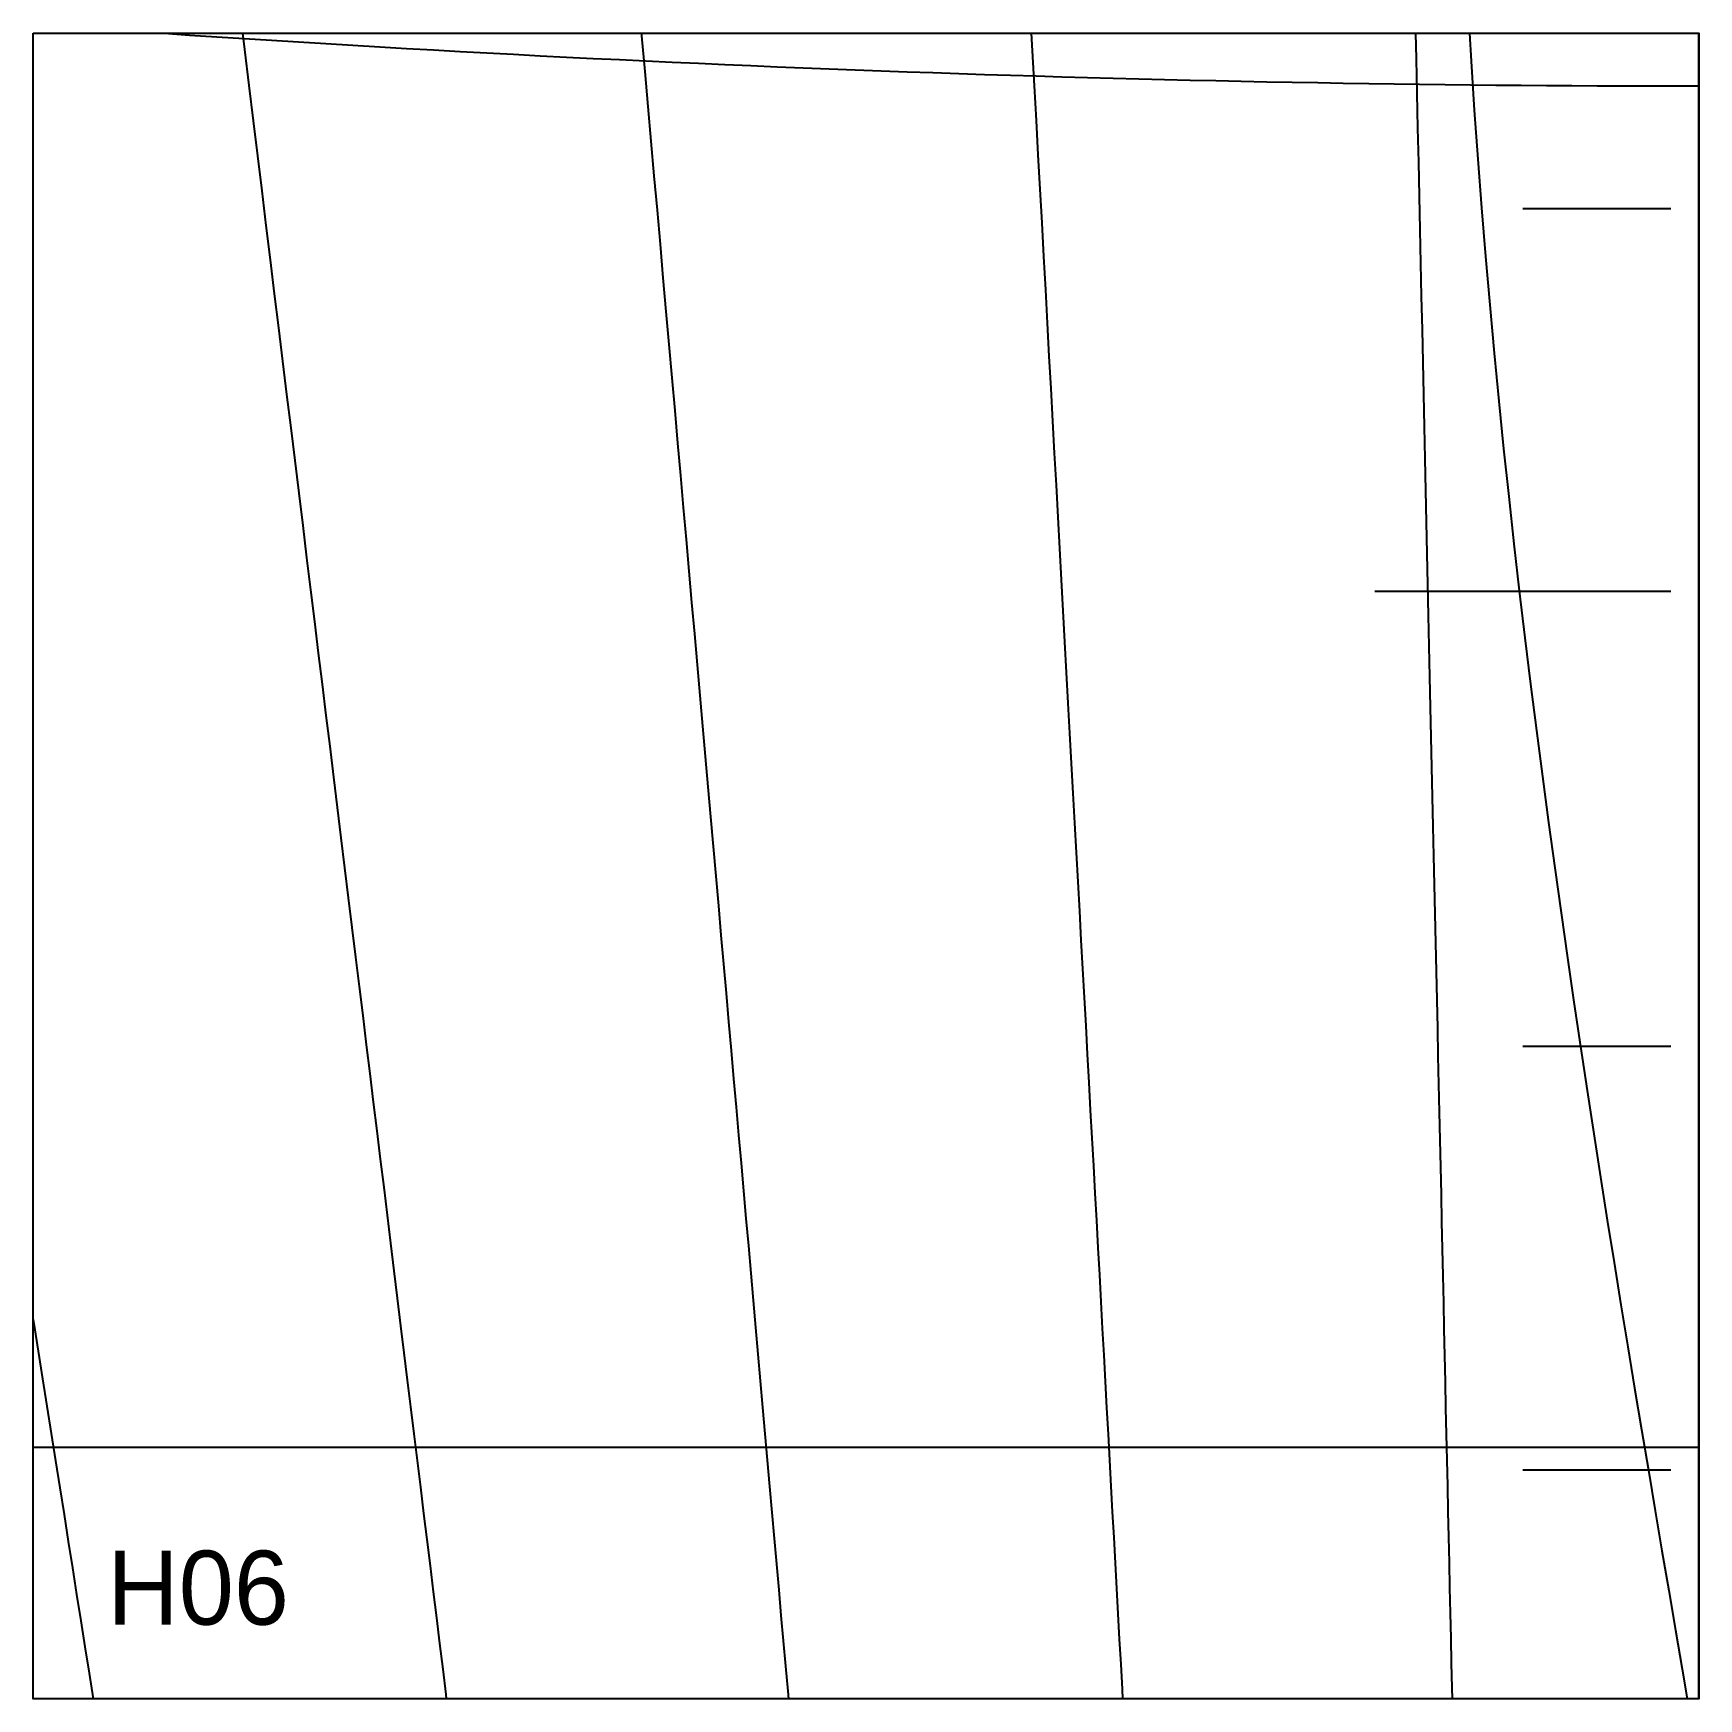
# Model space of a CAD drawing. Header units: millimetres. Extents: x 0 to 900, y 0 to 900.
import ezdxf

# ---------------------------------------------------------------- set-up
doc = ezdxf.new("R2010")
doc.units = ezdxf.units.MM
for name, color, linetype in [('CUT', 1, 'Continuous'), ('DECL', 30, 'Continuous'), ('HOUR', 7, 'Continuous'), ('HOUR15', 9, 'Continuous'), ('HOUR30', 8, 'Continuous'), ('ID', 3, 'Continuous'), ('MERID', 40, 'Continuous'), ('NOON', 6, 'Continuous'), ('TICKS', 2, 'Continuous')]:
    doc.layers.add(name, color=color, linetype=linetype)

msp = doc.modelspace()

# ---------------------------------------------------------------- linework, layer by layer
at = {"layer": 'CUT'}
msp.add_lwpolyline([(0, 900), (900, 900), (900, 0), (0, 0), (0, 900)], close=True, dxfattribs=at)
at = {"layer": 'DECL'}
for points in [[(70.72, 900), (84.48, 899.08), (99.27, 898.11), (114.01, 897.16), (128.72, 896.23), (143.39, 895.31), (158.03, 894.42), (172.63, 893.54), (187.19, 892.68), (201.72, 891.84), (216.21, 891.02), (230.67, 890.22), (245.1, 889.43), (259.5, 888.66), (273.87, 887.91), (288.2, 887.18), (302.51, 886.46), (316.79, 885.77), (331.04, 885.09), (345.27, 884.42), (359.47, 883.78), (373.64, 883.15), (387.79, 882.54), (401.91, 881.95), (416.01, 881.37), (430.09, 880.81), (444.15, 880.27), (458.18, 879.74), (472.2, 879.23), (486.19, 878.74), (500.17, 878.27), (514.12, 877.81), (528.06, 877.36), (541.98, 876.94), (555.89, 876.53), (569.77, 876.14), (583.65, 875.76), (597.51, 875.4), (611.35, 875.05), (625.18, 874.73), (639, 874.42), (652.81, 874.12), (666.6, 873.84), (680.39, 873.58), (694.16, 873.33), (707.93, 873.1), (721.68, 872.88), (735.43, 872.69), (749.17, 872.5), (762.91, 872.34), (776.63, 872.19), (790.35, 872.05), (804.07, 871.93), (817.78, 871.83), (831.49, 871.74), (845.2, 871.67), (858.9, 871.61), (872.6, 871.57), (886.3, 871.55), (900, 871.54)], [(0, 135.94), (13.25, 135.94), (26.56, 135.94), (39.83, 135.94), (53.06, 135.94), (66.26, 135.94), (79.43, 135.94), (92.56, 135.94), (105.66, 135.94), (118.72, 135.94), (131.75, 135.94), (144.75, 135.94), (157.72, 135.94), (170.66, 135.94), (183.57, 135.94), (196.45, 135.94), (209.31, 135.94), (222.13, 135.94), (234.93, 135.94), (247.7, 135.94), (260.44, 135.94), (273.16, 135.94), (285.85, 135.94), (298.52, 135.94), (311.17, 135.94), (323.79, 135.94), (336.39, 135.94), (348.96, 135.94), (361.52, 135.94), (374.05, 135.94), (386.57, 135.94), (399.06, 135.94), (411.53, 135.94), (423.98, 135.94), (436.42, 135.94), (448.84, 135.94), (461.24, 135.94), (473.62, 135.94), (485.98, 135.94), (498.33, 135.94), (510.67, 135.94), (522.98, 135.94), (535.29, 135.94), (547.58, 135.94), (559.85, 135.94), (572.12, 135.94), (584.37, 135.94), (596.61, 135.94), (608.83, 135.94), (621.05, 135.94), (633.25, 135.94), (645.45, 135.94), (657.63, 135.94), (669.81, 135.94), (681.98, 135.94), (694.13, 135.94), (706.28, 135.94), (718.43, 135.94), (730.56, 135.94), (742.69, 135.94), (754.82, 135.94), (766.93, 135.94), (779.05, 135.94), (791.16, 135.94), (803.26, 135.94), (815.36, 135.94), (827.46, 135.94), (839.55, 135.94), (851.64, 135.94), (863.74, 135.94), (875.82, 135.94), (887.91, 135.94), (900, 135.94)]]:
    msp.add_lwpolyline(points, dxfattribs=at)
at = {"layer": 'HOUR'}
msp.add_lwpolyline([(113.01, 900), (114.09, 891.16), (116.45, 871.87), (118.8, 852.73), (121.12, 833.73), (123.43, 814.89), (125.72, 796.18), (127.99, 777.62), (130.24, 759.2), (132.48, 740.91), (134.71, 722.76), (136.91, 704.74), (139.1, 686.85), (141.28, 669.09), (143.44, 651.45), (145.58, 633.94), (147.71, 616.55), (149.82, 599.28), (151.92, 582.13), (154.01, 565.1), (156.08, 548.18), (158.14, 531.37), (160.18, 514.67), (162.21, 498.08), (164.23, 481.6), (166.23, 465.23), (168.22, 448.96), (170.2, 432.79), (172.17, 416.73), (174.13, 400.76), (176.07, 384.89), (178, 369.12), (179.92, 353.44), (181.83, 337.86), (183.72, 322.36), (185.61, 306.96), (187.48, 291.65), (189.35, 276.43), (191.2, 261.29), (193.04, 246.24), (194.87, 231.27), (196.7, 216.38), (198.51, 201.58), (200.31, 186.86), (202.1, 172.21), (203.89, 157.65), (205.66, 143.16), (207.43, 128.74), (209.18, 114.4), (210.93, 100.14), (212.67, 85.94), (214.39, 71.82), (216.12, 57.77), (217.83, 43.78), (219.53, 29.87), (221.23, 16.02), (222.91, 2.23), (223.19, 0)], dxfattribs=at)
at = {"layer": 'HOUR15'}
for points in [[(328.63, 900), (328.76, 898.55), (330.44, 879.44), (332.11, 860.48), (333.77, 841.67), (335.42, 823), (337.06, 804.48), (338.68, 786.09), (340.29, 767.84), (341.89, 749.73), (343.47, 731.75), (345.05, 713.9), (346.61, 696.17), (348.16, 678.58), (349.71, 661.11), (351.24, 643.76), (352.76, 626.53), (354.27, 609.42), (355.76, 592.42), (357.25, 575.54), (358.73, 558.78), (360.2, 542.12), (361.66, 525.58), (363.11, 509.14), (364.55, 492.81), (365.99, 476.58), (367.41, 460.46), (368.82, 444.44), (370.23, 428.52), (371.62, 412.69), (373.01, 396.97), (374.39, 381.33), (375.76, 365.8), (377.12, 350.35), (378.48, 334.99), (379.82, 319.73), (381.16, 304.55), (382.49, 289.46), (383.82, 274.46), (385.13, 259.54), (386.44, 244.7), (387.75, 229.94), (389.04, 215.27), (390.33, 200.67), (391.61, 186.16), (392.88, 171.71), (394.15, 157.35), (395.41, 143.06), (396.67, 128.84), (397.91, 114.7), (399.16, 100.62), (400.39, 86.62), (401.62, 72.69), (402.84, 58.82), (404.06, 45.02), (405.27, 31.29), (406.48, 17.62), (407.68, 4.02), (408.03, 0)], [(747, 900), (747.3, 886.19), (747.71, 867.43), (748.12, 848.82), (748.53, 830.34), (748.93, 812.01), (749.33, 793.81), (749.72, 775.75), (750.11, 757.82), (750.5, 740.02), (750.89, 722.35), (751.27, 704.8), (751.66, 687.39), (752.03, 670.09), (752.41, 652.91), (752.78, 635.86), (753.15, 618.92), (753.52, 602.09), (753.89, 585.38), (754.25, 568.78), (754.61, 552.29), (754.97, 535.91), (755.33, 519.64), (755.68, 503.46), (756.03, 487.4), (756.38, 471.43), (756.73, 455.56), (757.07, 439.8), (757.42, 424.13), (757.76, 408.55), (758.1, 393.07), (758.43, 377.68), (758.77, 362.38), (759.1, 347.17), (759.43, 332.05), (759.76, 317.02), (760.09, 302.07), (760.41, 287.21), (760.74, 272.43), (761.06, 257.73), (761.38, 243.12), (761.7, 228.58), (762.01, 214.12), (762.33, 199.74), (762.64, 185.43), (762.95, 171.2), (763.26, 157.04), (763.57, 142.96), (763.88, 128.94), (764.18, 115), (764.48, 101.12), (764.79, 87.32), (765.09, 73.58), (765.39, 59.91), (765.68, 46.3), (765.98, 32.76), (766.28, 19.27), (766.57, 5.86), (766.7, 0)], [(0, 204.86), (0.32, 202.81), (2.69, 187.81), (5.04, 172.89), (7.38, 158.05), (9.71, 143.29), (12.03, 128.61), (14.33, 114.01), (16.62, 99.48), (18.9, 85.03), (21.17, 70.65), (23.43, 56.34), (25.67, 42.11), (27.9, 27.94), (30.13, 13.85), (32.31, 0)]]:
    msp.add_lwpolyline(points, dxfattribs=at)
at = {"layer": 'HOUR30'}
msp.add_lwpolyline([(539.32, 900), (539.84, 890.48), (540.87, 871.6), (541.9, 852.86), (542.92, 834.27), (543.93, 815.82), (544.94, 797.51), (545.93, 779.34), (546.92, 761.3), (547.9, 743.39), (548.88, 725.61), (549.85, 707.96), (550.81, 690.44), (551.76, 673.04), (552.71, 655.76), (553.65, 638.6), (554.58, 621.56), (555.51, 604.64), (556.43, 587.83), (557.35, 571.13), (558.26, 554.54), (559.16, 538.07), (560.06, 521.7), (560.95, 505.44), (561.83, 489.28), (562.71, 473.22), (563.59, 457.26), (564.46, 441.41), (565.32, 425.65), (566.18, 409.99), (567.03, 394.42), (567.88, 378.95), (568.72, 363.57), (569.56, 348.28), (570.4, 333.08), (571.22, 317.96), (572.05, 302.94), (572.87, 287.99), (573.68, 273.14), (574.49, 258.36), (575.3, 243.67), (576.1, 229.05), (576.89, 214.52), (577.69, 200.06), (578.48, 185.68), (579.26, 171.38), (580.04, 157.15), (580.82, 142.99), (581.59, 128.91), (582.36, 114.89), (583.12, 100.95), (583.88, 87.08), (584.64, 73.27), (585.39, 59.53), (586.14, 45.86), (586.89, 32.25), (587.63, 18.7), (588.37, 5.22), (588.65, 0)], dxfattribs=at)
at = {"layer": 'MERID'}
msp.add_lwpolyline([(900, 0), (900, 900)], dxfattribs=at)
at = {"layer": 'NOON'}
msp.add_lwpolyline([(776.08, 900), (776.98, 884.99), (778.72, 858.5), (780.61, 832.07), (782.63, 805.72), (784.78, 779.46), (787.05, 753.3), (789.45, 727.23), (791.96, 701.28), (794.58, 675.44), (797.31, 649.72), (800.13, 624.13), (803.05, 598.68), (806.05, 573.36), (809.13, 548.19), (812.29, 523.17), (815.53, 498.29), (818.82, 473.58), (822.18, 449.02), (825.59, 424.63), (829.06, 400.4), (832.57, 376.34), (836.12, 352.46), (839.7, 328.74), (843.31, 305.21), (846.96, 281.85), (850.62, 258.67), (854.3, 235.68), (857.99, 212.86), (861.69, 190.23), (865.39, 167.79), (869.09, 145.54), (872.79, 123.47), (876.48, 101.6), (880.16, 79.91), (883.82, 58.41), (887.46, 37.11), (891.08, 16), (893.83, 0)], dxfattribs=at)
at = {"layer": 'TICKS'}
for points in [[(885, 805.19), (805, 805.19)], [(885, 598.42), (725, 598.42)], [(885, 352.4), (805, 352.4)], [(885, 123.47), (805, 123.47)]]:
    msp.add_lwpolyline(points, dxfattribs=at)

# ---------------------------------------------------------------- texts
at = {"layer": 'ID'}
msp.add_text('H06', height=40, dxfattribs=at).set_placement((40, 40))

doc.saveas('drawing.dxf')
